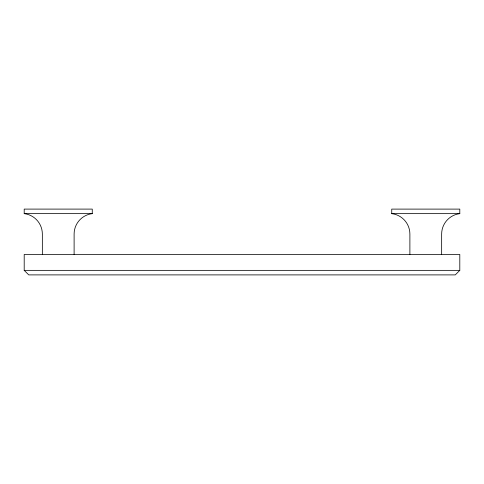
<?xml version="1.0" encoding="UTF-8"?>
<svg xmlns="http://www.w3.org/2000/svg" width="484" height="484" viewBox="0 0 484 484"><rect width="100%" height="100%" fill="white"/><g stroke="black" fill="none" stroke-linecap="round" stroke-linejoin="round"><path stroke-width="0.73" d="M459.8 270.362L455.262 274.9L28.738 274.894L24.2 270.356L24.2 254.475L459.8 254.481L459.8 270.362L24.2 270.356M24.2 213.638L92.263 213.638L92.263 209.1L24.2 209.1L24.2 213.638A20.558 20.558 0 0 1 42.35 234.056L42.35 254.475M391.738 213.644L459.8 213.644L459.8 209.106L391.738 209.106L391.738 213.644A20.558 20.558 0 0 1 409.887 234.062L409.887 254.481M441.65 254.481L441.65 234.062A20.558 20.558 0 0 1 459.8 213.644M74.112 254.475L74.112 234.056A20.558 20.558 0 0 1 92.263 213.638"/></g></svg>
